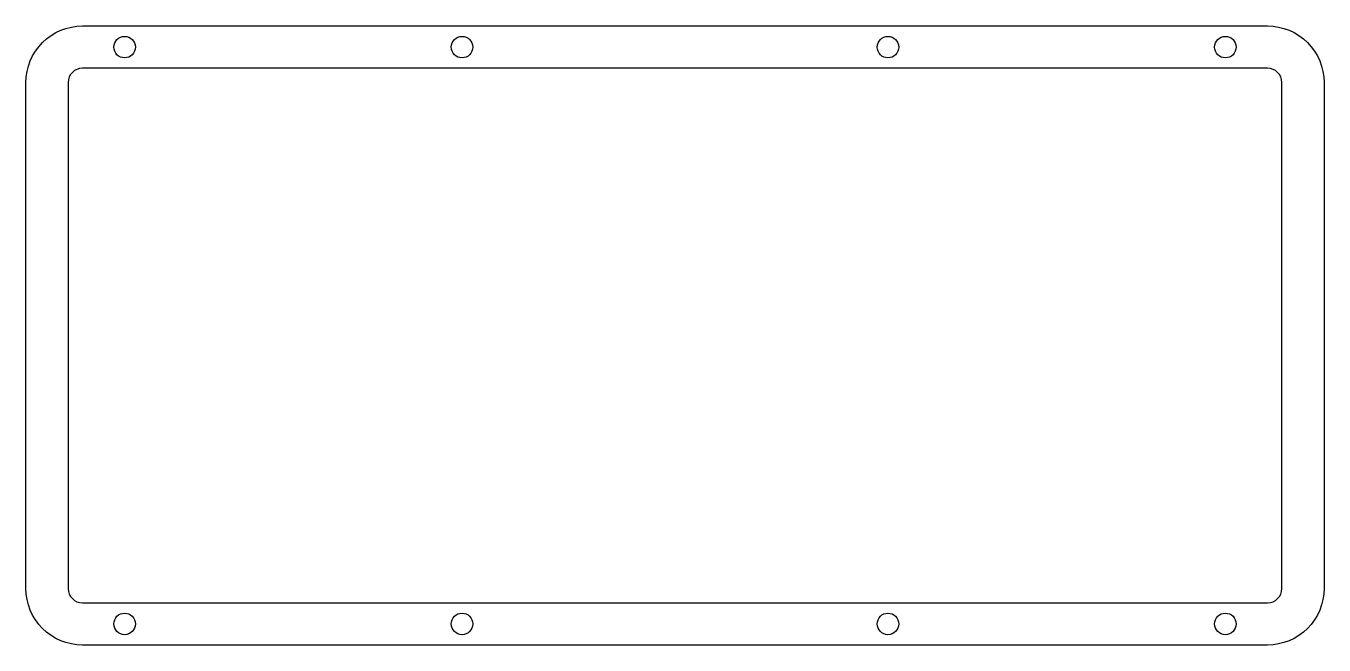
# Model space of a CAD drawing. Header units: millimetres. Extents: x 68 to 376, y -241 to -95.
import ezdxf

# ---------------------------------------------------------------- set-up
doc = ezdxf.new("R2010")
doc.units = ezdxf.units.MM
doc.layers.get('0').update_dxf_attribs({"linetype": 'CONTINUOUS'})

msp = doc.modelspace()

# ---------------------------------------------------------------- linework, layer by layer
for p, q in [((82.55, -104.57), (81.76, -104.57)), ((362.74, -104.57), (82.55, -104.57)), ((78.37, -107.95), (78.37, -109.54)), ((78.37, -109.54), (78.37, -227.81)), ((366.13, -227.81), (366.13, -107.95)), ((81.76, -231.19), (362.74, -231.19))]:
    msp.add_line(p, q)
msp.add_lwpolyline([(82.55, -94.57), (362.74, -94.57, -0.414214), (376.12, -107.95), (376.12, -227.81, -0.414214), (362.74, -241.19), (81.76, -241.19, -0.414214), (68.37, -227.81), (68.37, -109.54), (68.37, -107.95, -0.414214), (81.76, -94.57)], format="xyb", close=True)
for centre in [(91.76, -99.57), (171.76, -99.57), (272.74, -99.57), (352.74, -99.57), (91.76, -236.19), (171.76, -236.19), (272.74, -236.19), (352.74, -236.19)]:
    msp.add_circle(centre, 2.55)
for centre, start, end in [((81.76, -107.95), 90, 180), ((362.74, -107.95), 0, 90), ((81.76, -227.81), 180, 270), ((362.74, -227.81), -90, 0)]:
    msp.add_arc(centre, 3.38, start, end)

doc.saveas('drawing.dxf')
